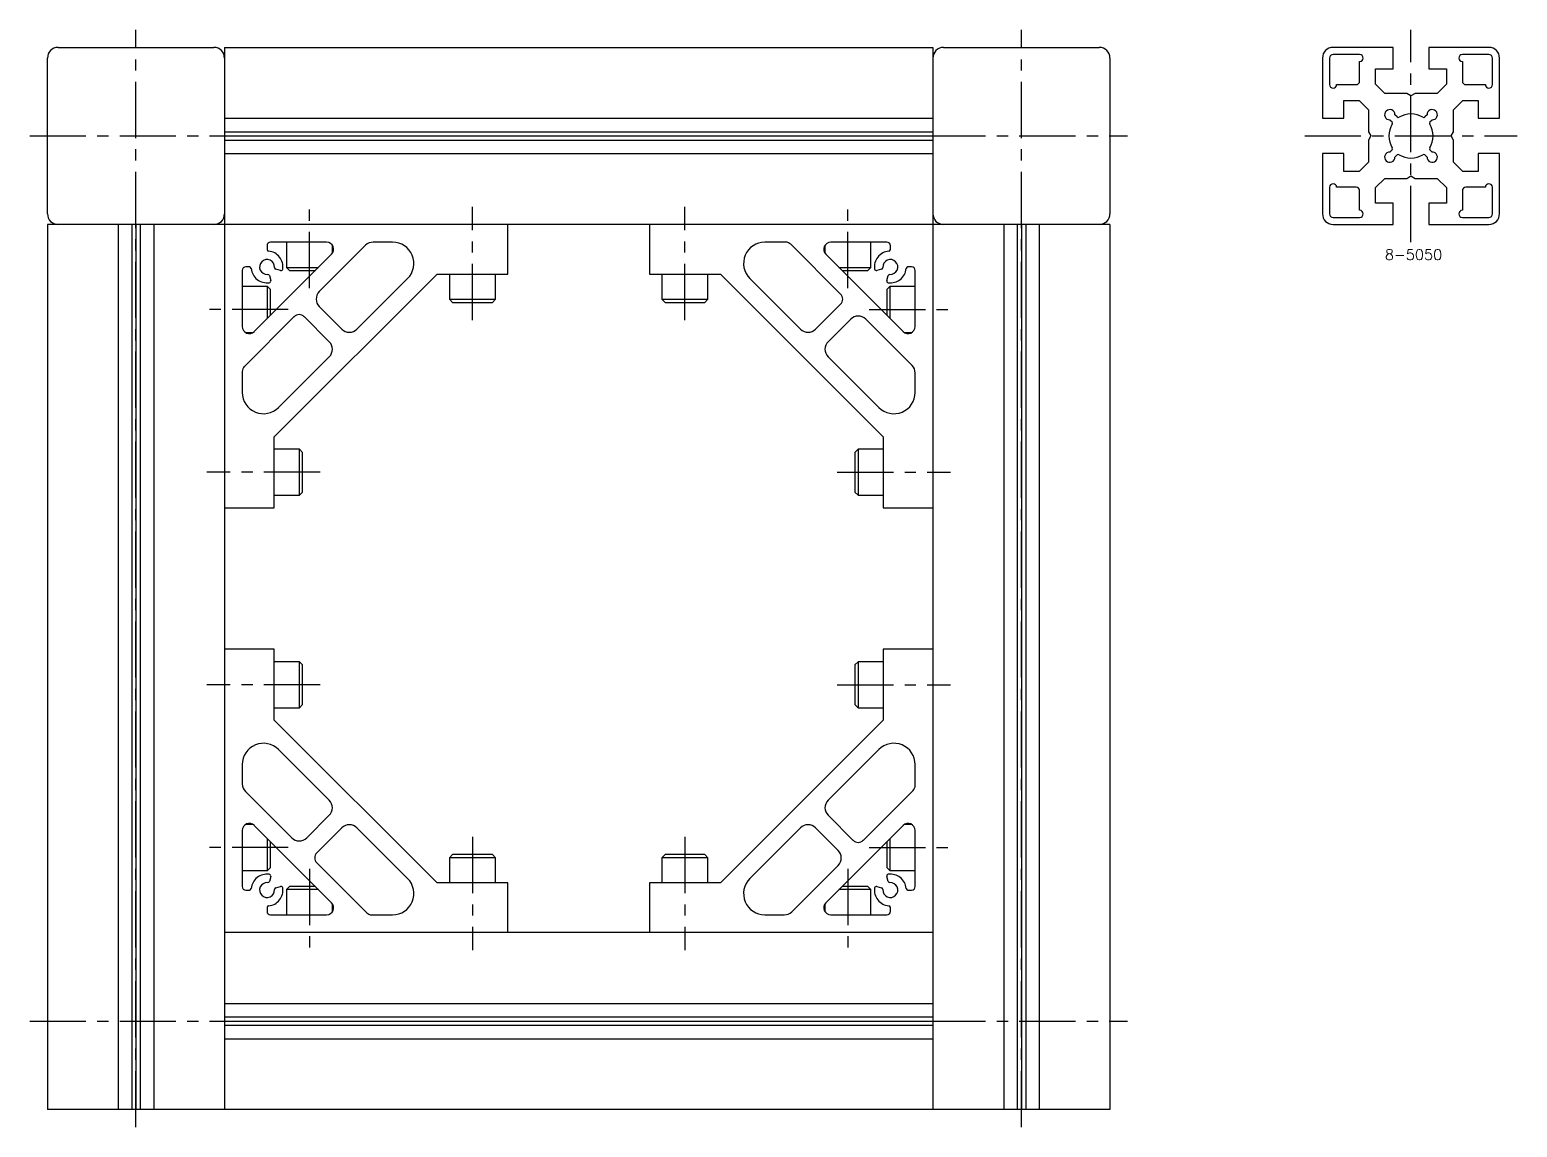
# Model space of a CAD drawing. Extents: x -5 to 1081, y -8 to 675.
# Drawn here: x 661 to 1081, y 5 to 315 of the extents above; entities that cross this region are included whole.
import ezdxf

# ---------------------------------------------------------------- set-up
doc = ezdxf.new("R2010")
doc.units = 0
doc.header["$LTSCALE"] = 0.5
doc.linetypes.add('CENTER', pattern=[50.8, 31.75, -6.35, 6.35, -6.35])
for name, color, linetype in [('MSM_CENTER', 1, 'CENTER'), ('MSM_CONTINUOUS', 7, 'CONTINUOUS'), ('MSM_PART_NUMBER', 7, 'CONTINUOUS')]:
    doc.layers.add(name, color=color, linetype=linetype)
doc.styles.get("Standard").update_dxf_attribs({"font": 'txt.shx', "height": 3, "bigfont": 'bigfont.shx'})

# ---------------------------------------------------------------- blocks, each defined once
blk = doc.blocks.new('*U10')
at = {"layer": 'MSM_PART_NUMBER'}
blk.add_text('8-5050', height=3, dxfattribs=at).set_placement((1043.62, 249.97))

msp = doc.modelspace()

# ---------------------------------------------------------------- linework, layer by layer
at = {"layer": 'MSM_CENTER'}
for p, q in [((691, 5), (691, 315)), ((941, 5), (941, 315)), ((1051, 255), (1051, 315)), ((661, 285), (971, 285)), ((1021, 285), (1081, 285)), ((740, 242), (740, 265)), ((786, 233), (786, 265)), ((846, 233), (846, 265)), ((892, 242), (892, 265)), ((734, 236), (711, 236)), ((898, 236), (921, 236)), ((743, 190), (711, 190)), ((889, 190), (921, 190)), ((743, 130), (711, 130)), ((889, 130), (921, 130)), ((734, 84), (711, 84)), ((786, 87), (786, 55)), ((846, 87), (846, 55)), ((898, 84), (921, 84)), ((740, 78), (740, 55)), ((892, 78), (892, 55)), ((661, 35), (971, 35))]:
    msp.add_line(p, q, dxfattribs=at)
at = {"layer": 'MSM_CONTINUOUS'}
for p, q in [((666, 263), (666, 307)), ((669, 310), (713, 310)), ((716, 310), (716, 10)), ((716, 310), (916, 310)), ((916, 310), (916, 10)), ((919, 310), (963, 310)), ((966, 307), (966, 263)), ((1026, 307), (1026, 290)), ((1028, 307), (1028, 299.5)), ((1046, 310), (1029, 310)), ((1036.5, 308), (1029, 308)), ((1046, 304), (1046, 310)), ((1073, 310), (1056, 310)), ((1056, 310), (1056, 304)), ((1073, 308), (1065.5, 308)), ((1074, 299.5), (1074, 307)), ((1076, 290), (1076, 307)), ((1036.5, 300.5), (1036.5, 306)), ((1041, 299.6), (1041, 304)), ((1041, 304), (1046, 304)), ((1056, 304), (1061, 304)), ((1061, 304), (1061, 299.6)), ((1065.5, 306), (1065.5, 300.5)), ((1030, 299.5), (1035.5, 299.5)), ((1043.6, 297), (1041, 299.6)), ((1061, 299.6), (1058.4, 297)), ((1066.5, 299.5), (1072, 299.5)), ((1032, 290), (1032, 295)), ((1032, 295), (1036.4, 295)), ((1036.4, 295), (1039, 292.4)), ((1049.79, 297), (1043.6, 297)), ((1051, 296.3), (1049.79, 297)), ((1052.21, 297), (1051, 296.3)), ((1058.4, 297), (1052.21, 297)), ((1063, 292.4), (1065.6, 295)), ((1065.6, 295), (1070, 295)), ((1070, 295), (1070, 290)), ((716, 290), (916, 290)), ((1026, 290), (1032, 290)), ((1039, 292.4), (1039, 286.21)), ((1047.05, 290.36), (1046.45, 290.96)), ((1055.55, 290.96), (1054.95, 290.36)), ((1063, 286.21), (1063, 292.4)), ((1070, 290), (1076, 290)), ((716, 286.21), (916, 286.21)), ((1039, 286.21), (1039.7, 285)), ((1045.04, 289.55), (1045.64, 288.95)), ((1056.36, 288.95), (1056.96, 289.55)), ((1062.3, 285), (1063, 286.21)), ((716, 285), (916, 285)), ((716, 283.79), (916, 283.79)), ((1039.7, 285), (1039, 283.79)), ((1039, 283.79), (1039, 277.6)), ((1063, 283.79), (1062.3, 285)), ((1063, 277.6), (1063, 283.79)), ((716, 280), (916, 280)), ((1032, 280), (1026, 280)), ((1026, 280), (1026, 263)), ((1032, 275), (1032, 280)), ((1039, 277.6), (1036.4, 275)), ((1045.64, 281.05), (1045.04, 280.45)), ((1046.45, 279.04), (1047.05, 279.64)), ((1054.95, 279.64), (1055.55, 279.04)), ((1056.96, 280.45), (1056.36, 281.05)), ((1065.6, 275), (1063, 277.6)), ((1076, 280), (1070, 280)), ((1070, 280), (1070, 275)), ((1076, 263), (1076, 280)), ((1036.4, 275), (1032, 275)), ((1041, 270.4), (1043.6, 273)), ((1043.6, 273), (1049.79, 273)), ((1049.79, 273), (1051, 273.7)), ((1051, 273.7), (1052.21, 273)), ((1052.21, 273), (1058.4, 273)), ((1058.4, 273), (1061, 270.4)), ((1070, 275), (1065.6, 275)), ((1028, 270.5), (1028, 263)), ((1035.5, 270.5), (1030, 270.5)), ((1036.5, 264), (1036.5, 269.5)), ((1041, 266), (1041, 270.4)), ((1061, 270.4), (1061, 266)), ((1065.5, 269.5), (1065.5, 264)), ((1072, 270.5), (1066.5, 270.5)), ((1074, 263), (1074, 270.5)), ((1046, 266), (1041, 266)), ((1046, 260), (1046, 266)), ((1061, 266), (1056, 266)), ((1056, 266), (1056, 260)), ((1029, 262), (1036.5, 262)), ((1065.5, 262), (1073, 262)), ((966, 260), (666, 260)), ((666, 260), (666, 10)), ((686, 260), (686, 10)), ((689.79, 260), (689.79, 10)), ((691, 260), (691, 10)), ((692.21, 260), (692.21, 10)), ((696, 260), (696, 10)), ((796, 246), (796, 260)), ((836, 260), (836, 246)), ((936, 260), (936, 10)), ((939.79, 260), (939.79, 10)), ((941, 260), (941, 10)), ((942.21, 260), (942.21, 10)), ((946, 260), (946, 10)), ((966, 260), (966, 10)), ((1029, 260), (1046, 260)), ((1056, 260), (1073, 260)), ((728, 254), (728, 252.97)), ((744.82, 255), (729, 255)), ((733.5, 255), (733.5, 247.87)), ((755.84, 254.12), (742.75, 241.03)), ((746.5, 251.91), (746.5, 254.09)), ((763.45, 255), (757.96, 255)), ((874.45, 255), (868.55, 255)), ((889.96, 240.32), (875.86, 254.41)), ((885.5, 254.09), (885.5, 251.91)), ((903, 255), (887.18, 255)), ((898.5, 247.87), (898.5, 255)), ((904, 252.97), (904, 254)), ((723.03, 248), (722, 248)), ((724.41, 229.76), (746.24, 251.59)), ((733.5, 247.87), (734.37, 247)), ((733.5, 247.87), (742.52, 247.87)), ((885.76, 251.59), (907.59, 229.76)), ((889.48, 247.87), (898.5, 247.87)), ((897.63, 247), (898.5, 247.87)), ((910, 248), (908.97, 248)), ((721, 247), (721, 231.18)), ((728.66, 245.54), (729.03, 244.17)), ((730, 199.99), (776.01, 246)), ((731.83, 246.97), (730.46, 247.34)), ((734.37, 247), (741.65, 247)), ((753.36, 230.42), (767.69, 244.76)), ((776.01, 246), (796, 246)), ((779.5, 246), (779.5, 238.87)), ((792.5, 238.87), (792.5, 246)), ((836, 246), (855.99, 246)), ((839.5, 246), (839.5, 238.87)), ((852.5, 238.87), (852.5, 246)), ((855.99, 246), (902, 199.99)), ((864.31, 244.76), (878.64, 230.42)), ((890.35, 247), (897.63, 247)), ((901.54, 247.34), (900.17, 246.97)), ((902.97, 244.17), (903.34, 245.54)), ((911, 231.18), (911, 247)), ((728.13, 242.5), (721, 242.5)), ((729, 241.63), (728.13, 242.5)), ((728.13, 233.48), (728.13, 242.5)), ((729, 234.35), (729, 241.63)), ((903.87, 242.5), (903, 241.63)), ((903, 241.63), (903, 234.35)), ((911, 242.5), (903.87, 242.5)), ((903.87, 242.5), (903.87, 233.48)), ((742.75, 236.79), (749.11, 230.42)), ((779.5, 238.87), (780.37, 238)), ((779.5, 238.87), (792.5, 238.87)), ((780.37, 238), (791.63, 238)), ((791.63, 238), (792.5, 238.87)), ((839.5, 238.87), (840.37, 238)), ((839.5, 238.87), (852.5, 238.87)), ((840.37, 238), (851.63, 238)), ((851.63, 238), (852.5, 238.87)), ((882.89, 230.42), (889.96, 237.49)), ((735.68, 233.96), (721.59, 219.86)), ((745.58, 226.89), (738.51, 233.96)), ((892.79, 233.25), (886.42, 226.89)), ((910.12, 220.16), (897.03, 233.25)), ((721.91, 229.5), (724.09, 229.5)), ((907.91, 229.5), (910.09, 229.5)), ((731.24, 208.31), (745.58, 222.64)), ((886.42, 222.64), (900.76, 208.31)), ((721, 218.45), (721, 212.55)), ((911, 212.55), (911, 218.04)), ((730, 180), (730, 199.99)), ((902, 199.99), (902, 180)), ((737.13, 196.5), (730, 196.5)), ((738, 195.63), (737.13, 196.5)), ((737.13, 183.5), (737.13, 196.5)), ((738, 184.37), (738, 195.63)), ((894.87, 196.5), (894, 195.63)), ((894, 195.63), (894, 184.37)), ((902, 196.5), (894.87, 196.5)), ((894.87, 196.5), (894.87, 183.5)), ((730, 183.5), (737.13, 183.5)), ((737.13, 183.5), (738, 184.37)), ((894, 184.37), (894.87, 183.5)), ((894.87, 183.5), (902, 183.5)), ((716, 180), (730, 180)), ((902, 180), (916, 180)), ((730, 140), (716, 140)), ((730, 120.01), (730, 140)), ((916, 140), (902, 140)), ((902, 140), (902, 120.01)), ((737.13, 136.5), (730, 136.5)), ((738, 135.63), (737.13, 136.5)), ((737.13, 123.5), (737.13, 136.5)), ((738, 124.37), (738, 135.63)), ((894.87, 136.5), (894, 135.63)), ((894, 135.63), (894, 124.37)), ((902, 136.5), (894.87, 136.5)), ((894.87, 136.5), (894.87, 123.5)), ((730, 123.5), (737.13, 123.5)), ((737.13, 123.5), (738, 124.37)), ((894, 124.37), (894.87, 123.5)), ((894.87, 123.5), (902, 123.5)), ((776.01, 74), (730, 120.01)), ((902, 120.01), (855.99, 74)), ((745.58, 97.36), (731.24, 111.69)), ((900.76, 111.69), (886.42, 97.36)), ((721, 107.45), (721, 101.96)), ((911, 101.55), (911, 107.45)), ((721.88, 99.84), (734.97, 86.75)), ((896.32, 86.04), (910.41, 100.14)), ((739.21, 86.75), (745.58, 93.11)), ((886.42, 93.11), (893.49, 86.04)), ((721, 88.82), (721, 73)), ((724.09, 90.5), (721.91, 90.5)), ((746.24, 68.41), (724.41, 90.24)), ((749.11, 89.58), (742.04, 82.51)), ((767.69, 75.24), (753.36, 89.58)), ((878.64, 89.58), (864.31, 75.24)), ((889.25, 83.21), (882.89, 89.58)), ((907.59, 90.24), (885.76, 68.41)), ((910.09, 90.5), (907.91, 90.5)), ((911, 73), (911, 88.82)), ((728.13, 77.5), (728.13, 86.52)), ((729, 78.37), (729, 85.65)), ((903, 85.65), (903, 78.37)), ((903.87, 86.52), (903.87, 77.5)), ((780.37, 82), (779.5, 81.13)), ((779.5, 81.13), (779.5, 74)), ((792.5, 81.13), (779.5, 81.13)), ((791.63, 82), (780.37, 82)), ((792.5, 81.13), (791.63, 82)), ((792.5, 74), (792.5, 81.13)), ((840.37, 82), (839.5, 81.13)), ((839.5, 81.13), (839.5, 74)), ((852.5, 81.13), (839.5, 81.13)), ((851.63, 82), (840.37, 82)), ((852.5, 81.13), (851.63, 82)), ((852.5, 74), (852.5, 81.13)), ((721, 77.5), (728.13, 77.5)), ((728.13, 77.5), (729, 78.37)), ((729.03, 75.83), (728.66, 74.46)), ((742.04, 79.68), (756.14, 65.59)), ((876.16, 65.88), (889.25, 78.97)), ((903.34, 74.46), (902.97, 75.83)), ((903, 78.37), (903.87, 77.5)), ((903.87, 77.5), (911, 77.5)), ((722, 72), (723.03, 72)), ((730.46, 72.66), (731.83, 73.03)), ((734.37, 73), (733.5, 72.13)), ((733.5, 72.13), (733.5, 65)), ((742.52, 72.13), (733.5, 72.13)), ((741.65, 73), (734.37, 73)), ((796, 74), (776.01, 74)), ((796, 60), (796, 74)), ((836, 74), (836, 60)), ((855.99, 74), (836, 74)), ((898.5, 72.13), (889.48, 72.13)), ((897.63, 73), (890.35, 73)), ((898.5, 72.13), (897.63, 73)), ((898.5, 65), (898.5, 72.13)), ((900.17, 73.03), (901.54, 72.66)), ((908.97, 72), (910, 72)), ((746.5, 65.91), (746.5, 68.09)), ((885.5, 68.09), (885.5, 65.91)), ((728, 67.03), (728, 66)), ((729, 65), (744.82, 65)), ((757.55, 65), (763.45, 65)), ((868.55, 65), (874.04, 65)), ((887.18, 65), (903, 65)), ((904, 66), (904, 67.03)), ((916, 60), (716, 60)), ((716, 40), (916, 40)), ((716, 36.21), (916, 36.21)), ((716, 35), (916, 35)), ((716, 33.79), (916, 33.79)), ((716, 30), (916, 30)), ((966, 10), (666, 10))]:
    msp.add_line(p, q, dxfattribs=at)
for centre, radius, start, end in [((669, 307), 3, 90, 180), ((713, 307), 3, 0, 90), ((919, 307), 3, 90, 180), ((963, 307), 3, 0, 90), ((1029, 307), 3, 90, 180), ((1029, 307), 1, 90, 180), ((1036.5, 307), 1, 270, 90), ((1065.5, 307), 1, 90, 270), ((1073, 307), 3, 0, 90), ((1073, 307), 1, 0, 90), ((1029, 299.5), 1, 180, 0), ((1035.5, 300.5), 1, 270, 0), ((1066.5, 300.5), 1, 180, 270), ((1073, 299.5), 1, 180, 0), ((1045, 291), 1.45, 358.6028, 271.3972), ((1047.41, 290.71), 0.5, 225, 302.1604), ((1051, 285), 6.25, 57.8396, 122.1604), ((1054.59, 290.71), 0.5, 237.8396, 315), ((1057, 291), 1.45, 268.6028, 181.3972), ((1051, 285), 6.25, 147.8396, 212.1604), ((1045.29, 288.59), 0.5, 327.8396, 45), ((1056.71, 288.59), 0.5, 135, 212.1604), ((1051, 285), 6.25, 327.8396, 32.1604), ((1045.29, 281.41), 0.5, 315, 32.1604), ((1056.71, 281.41), 0.5, 147.8396, 225), ((1045, 279), 1.45, 88.6028, 1.3972), ((1047.41, 279.29), 0.5, 57.8396, 135), ((1051, 285), 6.25, 237.8396, 302.1604), ((1054.59, 279.29), 0.5, 45, 122.1604), ((1057, 279), 1.45, 178.6028, 91.3972), ((1029, 270.5), 1, 0, 180), ((1035.5, 269.5), 1, 0, 90), ((1066.5, 269.5), 1, 90, 180), ((1073, 270.5), 1, 0, 180), ((669, 263), 3, 180, 270), ((713, 263), 3, 270, 0), ((919, 263), 3, 180, 270), ((963, 263), 3, 270, 0), ((1029, 263), 3, 180, 270), ((1029, 263), 1, 180, 270), ((1036.5, 263), 1, 270, 90), ((1065.5, 263), 1, 90, 270), ((1073, 263), 1, 270, 0), ((1073, 263), 3, 270, 0), ((729, 254), 1, 90, 180), ((728.5, 252.97), 0.5, 180, 264.2608), ((728, 248), 4.5, 352.181, 84.2608), ((744.82, 253), 2, 315, 90), ((757.96, 252), 3, 90, 135), ((763.45, 249), 6, 315, 90), ((868.55, 249), 6, 90, 225), ((874.45, 253), 2, 45, 90), ((887.18, 253), 2, 90, 225), ((904, 248), 4.5, 95.7392, 187.8202), ((903, 254), 1, 0, 90), ((903.5, 252.97), 0.5, 275.7392, 0), ((722, 247), 1, 90, 180), ((723.03, 247.5), 0.5, 5.7392, 90), ((728, 248), 2.1, 356.087, 273.9131), ((730.59, 247.82), 0.5, 176.0869, 255.0017), ((901.41, 247.82), 0.5, 285.0017, 3.9131), ((904, 248), 2.1, 266.087, 183.9131), ((908.97, 247.5), 0.5, 90, 174.2608), ((910, 247), 1, 0, 90), ((728, 248), 4.5, 185.7392, 277.8202), ((728.18, 245.41), 0.5, 15.0017, 93.9131), ((728.54, 244.04), 0.5, 277.8202, 15.0017), ((731.96, 247.46), 0.5, 255.0017, 352.181), ((900.04, 247.46), 0.5, 187.8202, 285.0017), ((903.46, 244.04), 0.5, 165.0017, 262.181), ((903.82, 245.41), 0.5, 86.0869, 165.0017), ((904, 248), 4.5, 262.181, 354.2608), ((744.87, 238.91), 3, 135, 224.9997), ((888.54, 238.91), 2, 314.9997, 45), ((723, 231.18), 2, 180, 315), ((737.09, 232.54), 2, 44.9997, 135), ((894.91, 231.13), 3, 45, 134.9997), ((909, 231.18), 2, 225, 0), ((743.46, 224.76), 3, 315, 44.9997), ((751.24, 232.54), 3, 224.9997, 315), ((880.76, 232.54), 3, 225, 314.9997), ((888.54, 224.76), 3, 134.9997, 225), ((723, 218.45), 2, 135, 180), ((908, 218.04), 3, 0, 45), ((727, 212.55), 6, 180, 315), ((905, 212.55), 6, 225, 0), ((727, 107.45), 6, 45, 180), ((905, 107.45), 6, 360, 135), ((724, 101.96), 3, 180, 225), ((909, 101.55), 2, 315, 0), ((743.46, 95.24), 3, 314.9997, 45), ((888.54, 95.24), 3, 135, 224.9997), ((723, 88.82), 2, 45, 180), ((751.24, 87.46), 3, 45, 134.9997), ((880.76, 87.46), 3, 44.9997, 135), ((909, 88.82), 2, 0, 135), ((737.09, 88.87), 3, 225, 314.9997), ((894.91, 87.46), 2, 224.9997, 315), ((743.46, 81.09), 2, 134.9997, 225), ((887.13, 81.09), 3, 315, 44.9997), ((728, 72), 4.5, 82.181, 174.2608), ((728.54, 75.96), 0.5, 345.0017, 82.181), ((903.46, 75.96), 0.5, 97.8202, 195.0017), ((904, 72), 4.5, 5.7392, 97.8202), ((722, 73), 1, 180, 270), ((723.03, 72.5), 0.5, 270, 354.2608), ((728, 72), 2.1, 86.087, 3.9131), ((728.18, 74.59), 0.5, 266.0869, 345.0017), ((728, 72), 4.5, 275.7392, 7.8202), ((730.59, 72.18), 0.5, 105.0017, 183.9131), ((731.96, 72.54), 0.5, 7.8202, 105.0017), ((763.45, 71), 6, 270, 45), ((868.55, 71), 6, 135, 270), ((904, 72), 4.5, 172.181, 264.2608), ((900.04, 72.54), 0.5, 75.0017, 172.181), ((901.41, 72.18), 0.5, 356.0869, 75.0017), ((904, 72), 2.1, 176.087, 93.9131), ((903.82, 74.59), 0.5, 195.0017, 273.9131), ((908.97, 72.5), 0.5, 185.7392, 270), ((910, 73), 1, 270, 0), ((728.5, 67.03), 0.5, 95.7392, 180), ((744.82, 67), 2, 270, 45), ((887.18, 67), 2, 135, 270), ((903.5, 67.03), 0.5, 0, 84.2608), ((729, 66), 1, 180, 270), ((757.55, 67), 2, 225, 270), ((874.04, 68), 3, 270, 315), ((903, 66), 1, 270, 0)]:
    msp.add_arc(centre, radius, start, end, dxfattribs=at)

# ---------------------------------------------------------------- block references
msp.add_blockref('*U10', (0, 0), dxfattribs=at)

doc.saveas('drawing.dxf')
